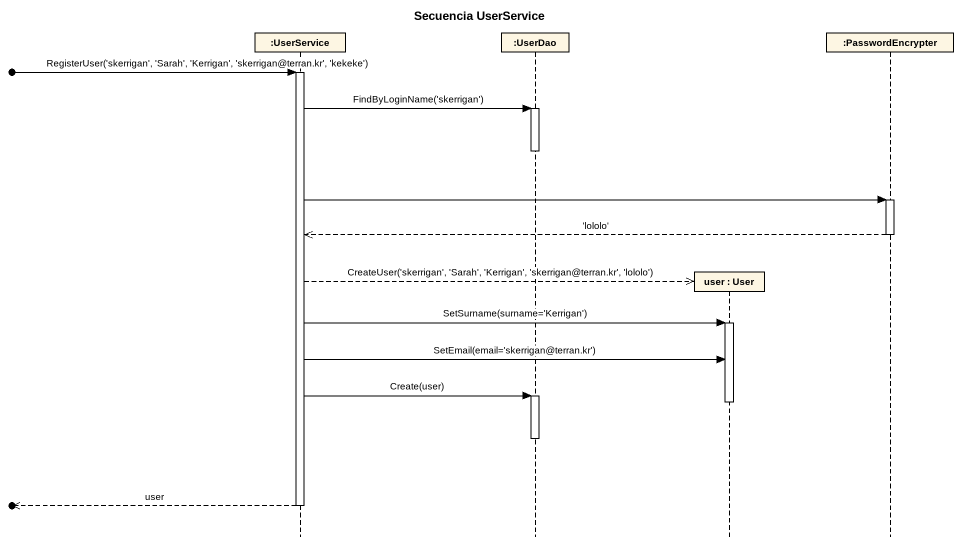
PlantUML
@startuml
title Secuencia UserService
hide footbox
participant ":UserService" as UserService
participant ":UserDao" as UserDao
participant "user : User" as user
participant ":PasswordEncrypter" as PasswordEncrypter

[o-> UserService : RegisterUser('skerrigan', 'Sarah', 'Kerrigan', 'skerrigan@terran.kr', 'kekeke')
activate UserService
UserService -> UserDao : FindByLoginName('skerrigan')
activate UserDao
deactivate UserDao
UserService -> PasswordEncrypter
activate PasswordEncrypter
PasswordEncrypter -->> UserService : 'lololo'
deactivate PasswordEncrypter
UserService -->> user ** : CreateUser('skerrigan', 'Sarah', 'Kerrigan', 'skerrigan@terran.kr', 'lololo')
UserService -> user : SetSurname(surname='Kerrigan')
activate user
UserService -> user : SetEmail(email='skerrigan@terran.kr')
UserService -> UserDao : Create(user)
activate UserDao
deactivate user
deactivate UserDao
[o<<-- UserService : user
deactivate UserService
@enduml
